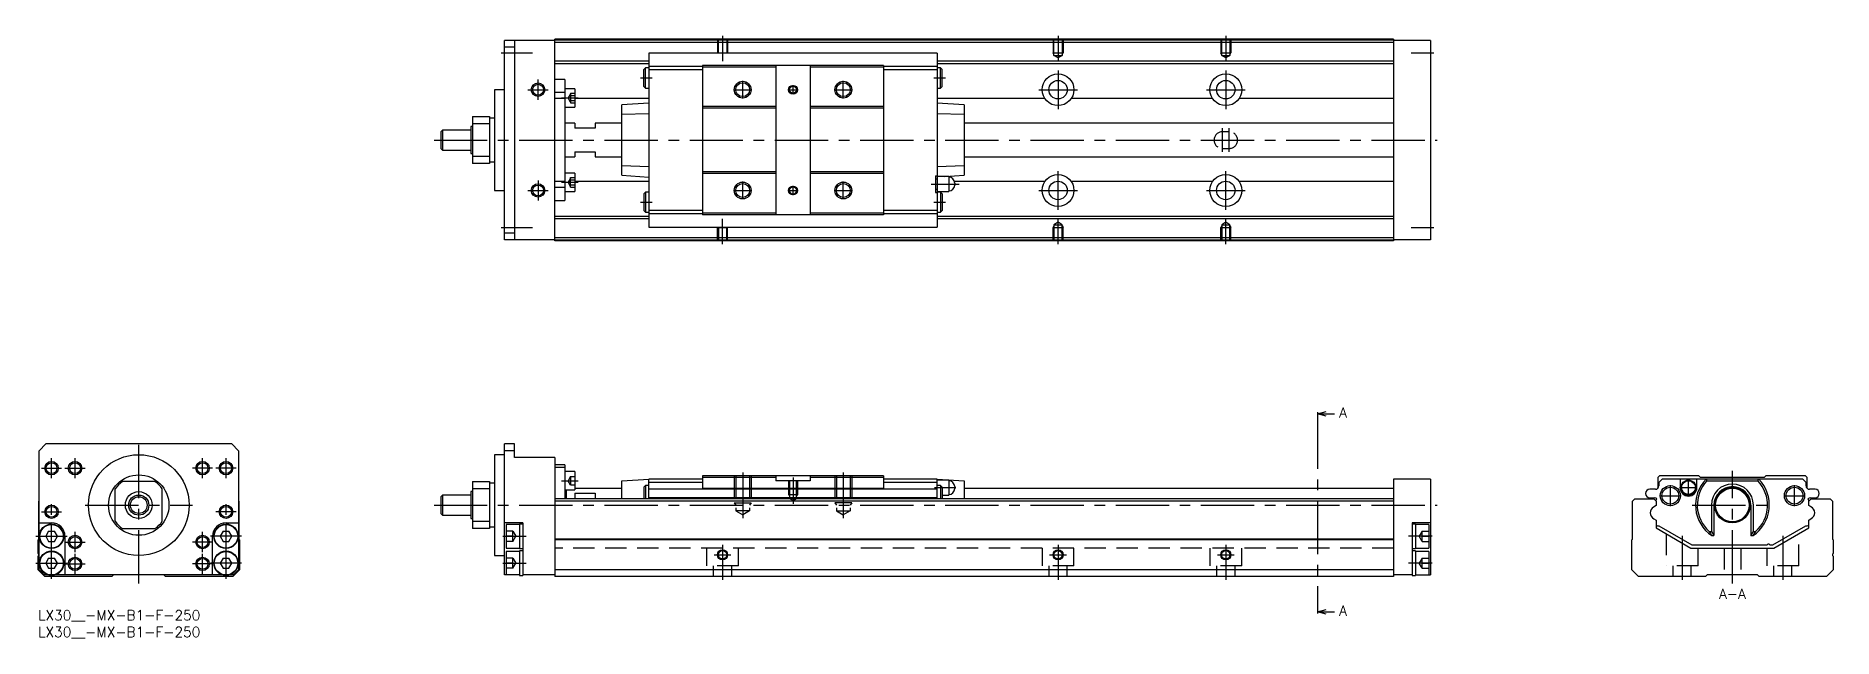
# Model space of a CAD drawing. Extents: x -1 to 535, y -8 to 171.
import ezdxf

# ---------------------------------------------------------------- set-up
doc = ezdxf.new("R2010")
doc.units = 0
doc.header["$LTSCALE"] = 0.5
doc.linetypes.add('CENTER', pattern=[50.8, 31.75, -6.35, 6.35, -6.35])
doc.linetypes.add('DASHED', pattern=[19.05, 12.7, -6.35])
for name, color, linetype in [('MSM_CENTER', 1, 'CENTER'), ('MSM_CONTINUOUS', 7, 'CONTINUOUS'), ('MSM_DASHED', 4, 'DASHED'), ('MSM_NARROW', 5, 'CONTINUOUS'), ('MSM_PART_NUMBER', 7, 'CONTINUOUS')]:
    doc.layers.add(name, color=color, linetype=linetype)
doc.styles.get("Standard").update_dxf_attribs({"font": 'txt.shx', "height": 3, "bigfont": 'bigfont.shx'})

# ---------------------------------------------------------------- blocks, each defined once
blk = doc.blocks.new('*U2')
at = {"layer": 'MSM_PART_NUMBER'}
blk.add_text('LX30__-MX-B1-F-250', height=3, dxfattribs=at).set_placement((0, -3))
blk = doc.blocks.new('*U3')
at = {"layer": 'MSM_PART_NUMBER'}
blk.add_text('LX30__-MX-B1-F-250', height=3, dxfattribs=at).set_placement((0, -8))

msp = doc.modelspace()

# ---------------------------------------------------------------- linework, layer by layer
at = {"layer": 'MSM_CENTER'}
for p, q in [((204, 171), (204, 163.49)), ((304, 171), (304, 163.49)), ((354, 171), (354, 163.49)), ((138, 166), (147.4, 166)), ((304, 160.75), (304, 149.25)), ((354, 160.75), (354, 149.25)), ((409.25, 166), (416, 166)), ((149, 152), (149, 158)), ((179.5, 158.5), (183, 158.5)), ((210, 152.37), (210, 157.62)), ((225, 153.63), (225, 156.36)), ((240, 152.37), (240, 157.62)), ((267, 158.5), (270.5, 158.5)), ((146, 155), (152, 155)), ((156, 152.55), (161, 152.55)), ((207.38, 155), (212.63, 155)), ((223.64, 155), (226.37, 155)), ((237.38, 155), (242.63, 155)), ((298.25, 155), (309.75, 155)), ((348.25, 155), (359.75, 155)), ((118, 140), (417, 140)), ((353, 136.5), (353, 143.5)), ((355, 136.5), (355, 143.5)), ((304, 119.25), (304, 130.75)), ((354, 119.25), (354, 130.75)), ((146, 125), (152, 125)), ((149, 128), (149, 122)), ((156, 127.44), (161, 127.44)), ((207.38, 125), (212.63, 125)), ((210, 122.37), (210, 127.62)), ((223.64, 125), (226.37, 125)), ((225, 123.63), (225, 126.36)), ((237.38, 125), (242.63, 125)), ((240, 122.37), (240, 127.62)), ((266.22, 126.9), (274.49, 126.9)), ((298.25, 125), (309.75, 125)), ((348.25, 125), (359.75, 125)), ((179.5, 121.5), (183, 121.5)), ((267, 121.5), (270.5, 121.5)), ((138, 114), (147.4, 114)), ((204, 109), (204, 116.51)), ((304, 109), (304, 116.51)), ((354, 109), (354, 116.51)), ((409.25, 114), (416, 114)), ((381.38, 58), (381.38, 0)), ((30, 8), (30, 51.5)), ((4, 39.3), (4, 45.3)), ((11, 39.3), (11, 45.3)), ((49, 39.3), (49, 45.3)), ((56, 39.3), (56, 45.3)), ((1, 42.3), (7, 42.3)), ((8, 42.3), (14, 42.3)), ((52, 42.3), (46, 42.3)), ((59, 42.3), (53, 42.3)), ((156, 38.55), (161, 38.55)), ((210, 41), (210, 27.41)), ((225, 39.5), (225, 31.69)), ((240, 41), (240, 27.41)), ((491.9, 33.88), (491.9, 39.12)), ((505, 8), (505, 41.5)), ((4, 9.35), (4, 32.3)), ((56, 9.35), (56, 32.3)), ((267.22, 36.5), (273.49, 36.5)), ((483.35, 34.1), (489.65, 34.1)), ((486.5, 30.95), (486.5, 37.25)), ((489.27, 36.5), (494.52, 36.5)), ((520.35, 34.1), (526.65, 34.1)), ((523.5, 30.95), (523.5, 37.25)), ((1, 29.3), (7, 29.3)), ((14, 31.3), (46, 31.3)), ((59, 29.3), (53, 29.3)), ((118, 31.3), (417, 31.3)), ((493, 31.3), (517, 31.3)), ((-0.65, 22), (8.65, 22)), ((11, 17.3), (11, 23.3)), ((49, 17.3), (49, 23.3)), ((60.65, 22), (51.35, 22)), ((138.5, 22), (145.5, 22)), ((415.5, 22), (408.5, 22)), ((490, 22.18), (490, 9)), ((520, 22.18), (520, 9)), ((8, 20.3), (14, 20.3)), ((11, 10.8), (11, 16.8)), ((52, 20.3), (46, 20.3)), ((49, 10.8), (49, 16.8)), ((201.5, 16.5), (206.5, 16.5)), ((204, 19.5), (204, 9)), ((301.5, 16.5), (306.5, 16.5)), ((304, 19.5), (304, 9)), ((351.5, 16.5), (356.5, 16.5)), ((354, 19.5), (354, 9)), ((-0.65, 14), (8.65, 14)), ((8, 13.8), (14, 13.8)), ((52, 13.8), (46, 13.8)), ((60.65, 14), (51.35, 14)), ((138.5, 14), (145.5, 14)), ((415.5, 14), (408.5, 14))]:
    msp.add_line(p, q, dxfattribs=at)
at = {"layer": 'MSM_CONTINUOUS'}
for p, q in [((154, 169.7), (139, 169.7)), ((139, 110.3), (139, 169.7)), ((142, 167.7), (139, 167.7)), ((142, 169.7), (142, 110.3)), ((404, 170), (154, 170)), ((154, 110), (154, 170)), ((404, 169.8), (154, 169.8)), ((404, 169.1), (154, 169.1)), ((404, 170), (404, 110)), ((415, 169.7), (404, 169.7)), ((415, 169.7), (415, 110.3)), ((182, 163.45), (154, 163.45)), ((182, 162.75), (154, 162.75)), ((181, 161.5), (180.5, 161)), ((180.5, 156), (180.5, 161)), ((182, 161.5), (181, 161.5)), ((181, 155.5), (181, 161.5)), ((268, 165.9), (182, 165.9)), ((182, 165.9), (182, 114.1)), ((198, 161.95), (182, 161.95)), ((198, 160.95), (182, 160.95)), ((252, 162.25), (198, 162.25)), ((198, 162.25), (198, 117.75)), ((219.9, 161.75), (198, 161.75)), ((219.9, 162.25), (219.9, 117.75)), ((230.1, 162.25), (230.1, 117.75)), ((252, 161.75), (230.1, 161.75)), ((252, 162.25), (252, 117.75)), ((268, 161.95), (252, 161.95)), ((268, 160.95), (252, 160.95)), ((268, 165.9), (268, 114.1)), ((404, 163.45), (268, 163.45)), ((404, 162.75), (268, 162.75)), ((269, 161.5), (268, 161.5)), ((269.5, 161), (269, 161.5)), ((269, 155.5), (269, 161.5)), ((269.5, 156), (269.5, 161)), ((157, 158), (154, 158)), ((157, 158), (157, 122)), ((180.5, 156), (181, 155.5)), ((181, 155.5), (182, 155.5)), ((268, 155.5), (269, 155.5)), ((269, 155.5), (269.5, 156)), ((136, 155), (136, 125)), ((139, 155), (136, 155)), ((157, 154.13), (154, 154.13)), ((157, 152.38), (154, 152.38)), ((160, 155.3), (157, 155.3)), ((160, 155.3), (160, 149.8)), ((182, 152.36), (160, 152.36)), ((182, 151), (174, 150.47)), ((174, 129.53), (174, 150.47)), ((219.9, 150), (198, 150)), ((252, 150), (230.1, 150)), ((300.05, 152.36), (268, 152.36)), ((276, 150.47), (268, 151)), ((276, 150.47), (276, 129.53)), ((350.05, 152.36), (307.95, 152.36)), ((404, 152.36), (357.95, 152.36)), ((129.5, 147), (134.5, 147)), ((129.5, 147), (129.5, 133)), ((134.5, 144.82), (129.5, 144.82)), ((134.5, 147), (134.5, 133)), ((136, 146.5), (134.5, 146.5)), ((157, 149.8), (160, 149.8)), ((160, 145), (157, 145)), ((160, 145), (160, 143.5)), ((166, 145), (166, 143.5)), ((174, 145), (166, 145)), ((182, 147.86), (174, 147.6)), ((219.9, 149.5), (198, 149.5)), ((252, 149.5), (230.1, 149.5)), ((276, 147.6), (268, 147.86)), ((404, 145), (276, 145)), ((120.5, 143), (120, 142.5)), ((120, 142.5), (120, 137.5)), ((120.5, 143), (120.5, 137)), ((129, 143), (120.5, 143)), ((129, 144), (129, 136)), ((129.5, 144), (129, 144)), ((166, 143.5), (160, 143.5)), ((120, 137.5), (120.5, 137)), ((120.5, 137), (129, 137)), ((129, 136), (129.5, 136)), ((129.5, 135.18), (134.5, 135.18)), ((157, 135), (160, 135)), ((160, 136.5), (166, 136.5)), ((160, 136.5), (160, 135)), ((166, 136.5), (166, 135)), ((166, 135), (174, 135)), ((276, 135), (404, 135)), ((134.5, 133), (129.5, 133)), ((134.5, 133.5), (136, 133.5)), ((160, 130.19), (157, 130.19)), ((160, 130.19), (160, 124.69)), ((174, 132.4), (182, 132.14)), ((174, 129.53), (182, 129)), ((219.9, 130.5), (198, 130.5)), ((219.9, 130), (198, 130)), ((252, 130.5), (230.1, 130.5)), ((252, 130), (230.1, 130)), ((267.5, 129.4), (267.5, 124.4)), ((267.5, 129.4), (268, 129.4)), ((268, 132.14), (276, 132.4)), ((271.45, 129.15), (268, 129.15)), ((270.26, 129.15), (276, 129.53)), ((271.45, 129.15), (271.45, 124.65)), ((136, 125), (139, 125)), ((157, 127.62), (154, 127.62)), ((157, 125.87), (154, 125.87)), ((157, 124.69), (160, 124.69)), ((182, 127.64), (160, 127.64)), ((181, 124.5), (180.5, 124)), ((180.5, 124), (180.5, 119)), ((181, 124.5), (181, 118.5)), ((182, 124.5), (181, 124.5)), ((268, 128.4), (267.5, 128.4)), ((267.5, 125.4), (268, 125.4)), ((267.5, 124.4), (268, 124.4)), ((268, 124.65), (271.45, 124.65)), ((269, 124.5), (268, 124.5)), ((269, 124.5), (269, 118.5)), ((269.5, 124), (269, 124.5)), ((269.5, 124), (269.5, 119)), ((300.05, 127.64), (273.14, 127.64)), ((273.2, 127.2), (273.2, 126.6)), ((350.05, 127.64), (307.95, 127.64)), ((404, 127.64), (357.95, 127.64)), ((154, 122), (157, 122)), ((180.5, 119), (181, 118.5)), ((181, 118.5), (182, 118.5)), ((198, 119.05), (182, 119.05)), ((198, 118.05), (182, 118.05)), ((219.9, 118.25), (198, 118.25)), ((252, 118.25), (230.1, 118.25)), ((268, 119.05), (252, 119.05)), ((268, 118.05), (252, 118.05)), ((268, 118.5), (269, 118.5)), ((269, 118.5), (269.5, 119)), ((182, 117.25), (154, 117.25)), ((182, 116.55), (154, 116.55)), ((182, 114.1), (268, 114.1)), ((252, 117.75), (198, 117.75)), ((404, 117.25), (268, 117.25)), ((404, 116.55), (268, 116.55)), ((142, 112.3), (139, 112.3)), ((154, 110.3), (139, 110.3)), ((404, 110.9), (154, 110.9)), ((404, 110.2), (154, 110.2)), ((404, 110), (154, 110)), ((415, 110.3), (404, 110.3)), ((381.38, 58.5), (383.88, 59.17)), ((381.38, 59), (381.38, 58)), ((383.88, 57.83), (381.38, 58.5)), ((381.38, 58.5), (386.38, 58.5)), ((2.3, 49.5), (0.3, 47.5)), ((57.7, 49.5), (2.3, 49.5)), ((59.7, 47.5), (57.7, 49.5)), ((139, 10.5), (139, 49.5)), ((142, 49.5), (139, 49.5)), ((142, 45.5), (142, 49.5)), ((0.3, 12), (0.3, 47.5)), ((59.7, 47.5), (59.7, 12)), ((139, 46.3), (136, 46.3)), ((136, 46.3), (136, 16.3)), ((142, 47.5), (139, 47.5)), ((154, 45.5), (142, 45.5)), ((154, 45.5), (154, 10)), ((157, 43.3), (154, 43.3)), ((157, 43.3), (157, 33.2)), ((34.82, 38.3), (25.18, 38.3)), ((129.5, 38.3), (134.5, 38.3)), ((129.5, 38.3), (129.5, 24.3)), ((134.5, 38.3), (134.5, 24.3)), ((136, 37.8), (134.5, 37.8)), ((157, 42.45), (154, 42.45)), ((160, 41.3), (157, 41.3)), ((160, 41.3), (160, 35.8)), ((174, 38.5), (182, 39)), ((174, 33.2), (174, 38.5)), ((198, 39), (182, 39)), ((182, 33.2), (182, 39)), ((198, 38), (182, 38)), ((198, 40), (198, 36.29)), ((252, 40), (198, 40)), ((219.9, 39.5), (198, 39.5)), ((219.9, 40), (219.9, 38.5)), ((230.1, 38.5), (219.9, 38.5)), ((230.1, 40), (230.1, 38.5)), ((252, 39.5), (230.1, 39.5)), ((252, 40), (252, 36.29)), ((268, 39), (252, 39)), ((268, 38), (252, 38)), ((268, 39), (276, 38.5)), ((268, 33.2), (268, 39)), ((271.45, 38.75), (268, 38.75)), ((271.45, 38.75), (271.45, 34.25)), ((276, 38.5), (276, 33.2)), ((404, 39), (404, 10)), ((415, 39), (404, 39)), ((415, 39), (415, 10.5)), ((483.25, 40), (482.75, 39.5)), ((482.75, 39.5), (482.75, 36.29)), ((484.05, 39), (483.05, 38)), ((483.05, 38), (483.05, 37)), ((495, 40), (483.25, 40)), ((525.95, 39), (484.05, 39)), ((489.4, 39), (489.4, 36.5)), ((494.4, 36.5), (494.4, 39)), ((495.5, 39.5), (495, 40)), ((514.5, 39.5), (495.5, 39.5)), ((497.14, 39), (497.4, 38.5)), ((497.4, 38.5), (512.6, 38.5)), ((512.6, 38.5), (512.86, 39)), ((515, 40), (514.5, 39.5)), ((526.75, 40), (515, 40)), ((526.95, 38), (525.95, 39)), ((527.25, 39.5), (526.75, 40)), ((526.95, 37), (526.95, 38)), ((527.25, 36.29), (527.25, 39.5)), ((0.2, 32.5), (0.3, 32.6)), ((0.2, 21.2), (0.2, 32.5)), ((23, 26.48), (23, 36.12)), ((37, 26.48), (37, 36.12)), ((59.7, 32.6), (59.8, 32.5)), ((59.8, 32.5), (59.8, 21.2)), ((120.5, 34.3), (120, 33.8)), ((120, 33.8), (120, 28.8)), ((129, 34.3), (120.5, 34.3)), ((120.5, 34.3), (120.5, 28.3)), ((129.5, 35.3), (129, 35.3)), ((129, 35.3), (129, 27.3)), ((134.5, 36.12), (129.5, 36.12)), ((404, 33.2), (154, 33.2)), ((404, 32.5), (154, 32.5)), ((157, 35.8), (160, 35.8)), ((157.5, 33.2), (157.5, 35.8)), ((160, 36.3), (174, 36.3)), ((160, 34.87), (166, 34.87)), ((160, 34.87), (160, 33.2)), ((166, 34.87), (166, 33.2)), ((181, 37.1), (180.5, 36.6)), ((180.5, 36.6), (180.5, 33.2)), ((182, 37.1), (181, 37.1)), ((181, 37.1), (181, 33.2)), ((268, 36), (182, 36)), ((268, 33.5), (182, 33.5)), ((252, 36.29), (198, 36.29)), ((269, 37.1), (268, 37.1)), ((269.5, 36.6), (269, 37.1)), ((269, 37.1), (269, 33.2)), ((269.5, 36.6), (269.5, 33.2)), ((269.5, 34.25), (271.45, 34.25)), ((273.2, 36.8), (273.2, 36.2)), ((276, 36.3), (404, 36.3)), ((475.2, 32.5), (475.9, 33.2)), ((475.2, 21.2), (475.2, 32.5)), ((475.9, 33.2), (481.55, 33.2)), ((482.05, 36), (480.35, 36)), ((480.35, 33.5), (481.75, 33.5)), ((481.55, 33.2), (482.25, 32.5)), ((482.2, 32.7), (482.2, 32.55)), ((482.25, 32.5), (482.25, 31.15)), ((527.75, 32.5), (528.45, 33.2)), ((527.75, 32.5), (528.45, 33.2)), ((527.75, 32.5), (527.8, 32.55)), ((527.75, 31.15), (527.75, 32.5)), ((527.75, 31.15), (527.75, 32.5)), ((527.8, 32.55), (527.8, 32.7)), ((529.65, 36), (527.95, 36)), ((528.25, 33.5), (529.65, 33.5)), ((528.45, 33.2), (534.1, 33.2)), ((534.1, 33.2), (534.8, 32.5)), ((534.8, 32.5), (534.8, 21.2)), ((120, 28.8), (120.5, 28.3)), ((120.5, 28.3), (129, 28.3)), ((129, 27.3), (129.5, 27.3)), ((482.25, 31.15), (481.5, 30.72)), ((481.6, 27.22), (482.25, 26.85)), ((482.25, 26.85), (482.25, 24.5)), ((498.74, 31.3), (498.74, 23.45)), ((499.5, 31.3), (499.5, 22.2)), ((510.5, 31.3), (510.5, 22.2)), ((511.26, 23.45), (511.26, 31.3)), ((528.4, 30.78), (527.75, 31.15)), ((528.4, 30.78), (527.75, 31.15)), ((527.75, 26.85), (528.5, 27.28)), ((527.75, 26.85), (528.5, 27.28)), ((527.75, 25.45), (527.75, 26.85)), ((527.75, 24.5), (527.75, 26.85)), ((0.3, 26), (4, 26)), ((3.13, 23.5), (2.27, 22)), ((2.27, 22), (3.13, 20.5)), ((3.13, 23.5), (4.87, 23.5)), ((5.73, 22), (4.87, 23.5)), ((4.87, 20.5), (5.73, 22)), ((8, 22), (8, 10.5)), ((25.18, 24.3), (34.82, 24.3)), ((52, 10.5), (52, 22)), ((55.13, 23.5), (54.27, 22)), ((54.27, 22), (55.13, 20.5)), ((55.13, 23.5), (56.87, 23.5)), ((56, 26), (59.7, 26)), ((57.73, 22), (56.87, 23.5)), ((56.87, 20.5), (57.73, 22)), ((129.5, 26.48), (134.5, 26.48)), ((134.5, 24.3), (129.5, 24.3)), ((134.5, 24.8), (136, 24.8)), ((144.5, 26), (139, 26)), ((143.5, 25.5), (139.5, 25.5)), ((139.5, 25.5), (139.5, 18.5)), ((144.5, 25.65), (143.5, 25.65)), ((143.5, 25.65), (143.5, 18.35)), ((144.5, 26), (144.5, 10.35)), ((415, 26), (409.5, 26)), ((409.5, 26), (409.5, 10.35)), ((410.5, 25.65), (409.5, 25.65)), ((410.5, 25.65), (410.5, 18.35)), ((414.5, 25.5), (410.5, 25.5)), ((414.5, 25.5), (414.5, 18.5)), ((482.25, 24.5), (492.64, 18.5)), ((482.7, 25.16), (483.1, 25.16)), ((483.1, 25.16), (492.91, 19.5)), ((498.07, 23.45), (498.74, 23.45)), ((498.74, 23.45), (499.5, 22.2)), ((498.82, 22.2), (499.5, 22.2)), ((510.5, 22.2), (511.26, 23.45)), ((510.5, 22.2), (511.18, 22.2)), ((511.26, 23.45), (511.93, 23.45)), ((517.09, 19.5), (526.9, 25.16)), ((517.36, 18.5), (527.75, 24.5)), ((526.9, 25.16), (527.3, 25.16)), ((0, 21), (0.2, 21.2)), ((0, 16.9), (0, 21)), ((0, 12), (0, 16.1)), ((3.13, 20.5), (4.87, 20.5)), ((55.13, 20.5), (56.87, 20.5)), ((59.8, 21.2), (60, 21)), ((60, 21), (60, 12)), ((136, 16.3), (139, 16.3)), ((139.5, 18.5), (143.5, 18.5)), ((143.5, 17.5), (139.5, 17.5)), ((139.5, 17.5), (139.5, 10.5)), ((143.5, 18.35), (144.5, 18.35)), ((144.5, 17.65), (143.5, 17.65)), ((143.5, 17.65), (143.5, 10.35)), ((404, 21.2), (154, 21.2)), ((404, 21), (154, 21)), ((409.5, 18.35), (410.5, 18.35)), ((410.5, 17.65), (409.5, 17.65)), ((410.5, 18.5), (414.5, 18.5)), ((410.5, 17.65), (410.5, 10.35)), ((414.5, 17.5), (410.5, 17.5)), ((414.5, 17.5), (414.5, 10.5)), ((475, 21), (475.2, 21.2)), ((475, 12), (475, 21)), ((492.64, 18.5), (517.36, 18.5)), ((492.91, 19.5), (515.35, 19.5)), ((516.15, 19.5), (517.09, 19.5)), ((534.8, 21.2), (535, 21)), ((535, 21), (535, 16.9)), ((535, 16.1), (535, 12)), ((2, 10), (0, 12)), ((1.8, 10.5), (0.3, 12)), ((3.13, 15.5), (2.27, 14)), ((2.27, 14), (3.13, 12.5)), ((3.13, 15.5), (4.87, 15.5)), ((3.13, 12.5), (4.87, 12.5)), ((5.73, 14), (4.87, 15.5)), ((4.87, 12.5), (5.73, 14)), ((55.13, 15.5), (54.27, 14)), ((54.27, 14), (55.13, 12.5)), ((55.13, 15.5), (56.87, 15.5)), ((55.13, 12.5), (56.87, 12.5)), ((57.73, 14), (56.87, 15.5)), ((56.87, 12.5), (57.73, 14)), ((60, 12), (58, 10)), ((59.7, 12), (58.2, 10.5)), ((404, 12), (154, 12)), ((477, 10), (475, 12)), ((535, 12), (533, 10)), ((2.96, 10.5), (1.8, 10.5)), ((22, 10), (2, 10)), ((54.96, 10.5), (5.04, 10.5)), ((22.5, 10.5), (22, 10)), ((38, 10), (37.5, 10.5)), ((58, 10), (38, 10)), ((58.2, 10.5), (57.04, 10.5)), ((143.5, 10.5), (139, 10.5)), ((143.5, 10.35), (144.5, 10.35)), ((154, 10.5), (144.5, 10.5)), ((404, 10), (154, 10)), ((409.5, 10.5), (404, 10.5)), ((409.5, 10.35), (410.5, 10.35)), ((410.5, 10.5), (415, 10.5)), ((497, 10), (477, 10)), ((497.5, 10.5), (497, 10)), ((512.5, 10.5), (497.5, 10.5)), ((513, 10), (512.5, 10.5)), ((533, 10), (513, 10)), ((381.38, -0.5), (383.88, 0.17)), ((381.38, 0), (381.38, -1)), ((383.88, -1.17), (381.38, -0.5)), ((381.38, -0.5), (386.38, -0.5))]:
    msp.add_line(p, q, dxfattribs=at)
for centre, radius in [((149, 155), 1.62), ((210, 155), 2.07), ((225, 155), 1.06), ((240, 155), 2.07), ((304, 155), 4.75), ((304, 155), 2.75), ((354, 155), 4.75), ((354, 155), 2.75), ((304, 125), 4.75), ((354, 125), 4.75), ((149, 125), 1.62), ((210, 125), 2.07), ((225, 125), 1.06), ((240, 125), 2.07), ((304, 125), 2.75), ((354, 125), 2.75), ((4, 42.3), 1.62), ((11, 42.3), 1.62), ((30, 31.3), 15), ((49, 42.3), 1.62), ((56, 42.3), 1.62), ((30, 31.3), 9), ((491.9, 36.5), 2.25), ((491.9, 36.5), 2.05), ((30, 31.3), 4), ((30, 31.3), 3), ((30, 31.3), 2.5), ((486.5, 34.1), 3), ((486.5, 34.1), 2.5), ((505, 31.3), 5.3), ((505, 31.3), 5), ((523.5, 34.1), 3), ((523.5, 34.1), 2.5), ((4, 29.3), 1.62), ((56, 29.3), 1.62), ((4, 22), 3.65), ((4, 22), 3.5), ((11, 20.3), 1.62), ((49, 20.3), 1.62), ((56, 22), 3.65), ((56, 22), 3.5), ((4, 14), 3.65), ((4, 14), 3.5), ((56, 14), 3.65), ((56, 14), 3.5), ((204, 16.5), 1.23), ((304, 16.5), 1.23), ((354, 16.5), 1.23), ((11, 13.8), 1.62), ((49, 13.8), 1.62)]:
    msp.add_circle(centre, radius, dxfattribs=at)
for centre, radius, start, end in [((271.45, 127.2), 1.75, 0, 90), ((271.45, 126.6), 1.75, 270, 0), ((30, 31.3), 8.5, 124.5603, 145.4397), ((30, 31.3), 8.5, 34.5603, 55.4397), ((271.45, 36.8), 1.75, 0, 90), ((505, 31.3), 11, 135.573, 235.8196), ((505, 31.3), 10.47, 136.5713, 228.5552), ((505, 31.3), 6.26, 0, 180), ((505, 31.3), 11, 304.1804, 44.427), ((505, 31.3), 10.47, 311.4448, 43.4287), ((271.45, 36.2), 1.75, 270, 0), ((480.35, 34.75), 1.25, 90, 270), ((481.75, 32.5), 1, 41.234, 90), ((482.05, 37), 1, 270, 0), ((482.7, 32.7), 0.5, 113.3254, 180), ((491.9, 36.5), 2.5, 180, 0), ((505, 31.3), 5.5, 0, 180), ((527.95, 37), 1, 180, 270), ((528.25, 32.5), 1, 90, 138.766), ((527.3, 32.7), 0.5, 0, 66.6746), ((529.65, 34.75), 1.25, 270, 90), ((482.65, 28.85), 2.2, 121.4553, 176.019), ((482.65, 29.15), 2.2, 183.981, 241.4552), ((527.35, 28.85), 2.2, 3.981, 61.4552), ((527.35, 29.15), 2.2, 301.4553, 356.019), ((4, 22), 4, 0, 90), ((30, 31.3), 8.5, 214.5603, 235.4397), ((30, 31.3), 8.5, 304.5603, 325.4397), ((56, 22), 4, 90, 180), ((482.7, 25.66), 0.5, 205.8419, 270), ((506, 27.35), 8.83, 206.1475, 215.6253), ((504, 27.35), 8.84, 324.3755, 333.8517), ((527.3, 25.66), 0.5, 270, 334.1581), ((-0.3, 16.5), 0.5, 306.8699, 53.1301), ((515.75, 19.2), 0.5, 36.8699, 143.1301), ((535.3, 16.5), 0.5, 126.8699, 233.1301), ((2.3, 12.5), 2, 216.8699, 233.1301), ((57.7, 12.5), 2, 306.8699, 323.1301)]:
    msp.add_arc(centre, radius, start, end, dxfattribs=at)
at = {"layer": 'MSM_DASHED'}
for p, q in [((202.5, 170), (202.5, 166)), ((202.77, 165.9), (202.77, 170)), ((205.23, 170), (205.23, 165.9)), ((205.5, 170), (205.5, 166)), ((302.5, 170), (302.5, 166)), ((302.77, 165.2), (302.77, 170)), ((305.23, 170), (305.23, 165.2)), ((305.5, 170), (305.5, 166)), ((352.5, 170), (352.5, 166)), ((352.77, 165.2), (352.77, 170)), ((355.23, 170), (355.23, 165.2)), ((355.5, 170), (355.5, 166)), ((202.56, 165.9), (202.5, 166)), ((202.5, 166), (205.5, 166)), ((205.44, 165.9), (205.5, 166)), ((302.77, 165.53), (302.5, 166)), ((302.5, 166), (305.5, 166)), ((302.77, 165.2), (305.23, 165.2)), ((304, 164.49), (302.77, 165.2)), ((305.23, 165.2), (304, 164.49)), ((305.23, 165.53), (305.5, 166)), ((352.77, 165.53), (352.5, 166)), ((352.5, 166), (355.5, 166)), ((352.77, 165.2), (355.23, 165.2)), ((354, 164.49), (352.77, 165.2)), ((355.23, 165.2), (354, 164.49)), ((355.23, 165.53), (355.5, 166)), ((158.7, 153.8), (157.98, 152.55)), ((158.7, 151.3), (157.98, 152.55)), ((158.7, 154), (160, 154)), ((158.7, 154), (158.7, 151.11)), ((158.7, 153.28), (160, 153.28)), ((158.7, 151.83), (160, 151.83)), ((158.7, 151.11), (160, 151.11)), ((355, 142.5), (353, 142.5)), ((353, 137.5), (355, 137.5)), ((158.7, 128.69), (157.98, 127.44)), ((158.7, 128.89), (160, 128.89)), ((158.7, 126), (158.7, 128.89)), ((158.7, 126.19), (157.98, 127.44)), ((158.7, 128.17), (160, 128.17)), ((158.7, 126.72), (160, 126.72)), ((158.7, 126), (160, 126)), ((202.56, 114.1), (202.5, 114)), ((202.5, 110), (202.5, 114)), ((202.5, 114), (205.5, 114)), ((202.77, 114.1), (202.77, 110)), ((205.23, 110), (205.23, 114.1)), ((205.44, 114.1), (205.5, 114)), ((205.5, 110), (205.5, 114)), ((302.77, 114.47), (302.5, 114)), ((302.5, 110), (302.5, 114)), ((302.5, 114), (305.5, 114)), ((304, 115.51), (302.77, 114.8)), ((302.77, 114.8), (302.77, 110)), ((302.77, 114.8), (305.23, 114.8)), ((305.23, 114.8), (304, 115.51)), ((305.23, 110), (305.23, 114.8)), ((305.23, 114.47), (305.5, 114)), ((305.5, 110), (305.5, 114)), ((352.77, 114.47), (352.5, 114)), ((352.5, 110), (352.5, 114)), ((352.5, 114), (355.5, 114)), ((354, 115.51), (352.77, 114.8)), ((352.77, 114.8), (352.77, 110)), ((352.77, 114.8), (355.23, 114.8)), ((355.23, 114.8), (354, 115.51)), ((355.23, 110), (355.23, 114.8)), ((355.23, 114.47), (355.5, 114)), ((355.5, 110), (355.5, 114)), ((158.7, 39.8), (157.98, 38.55)), ((158.7, 37.3), (157.98, 38.55)), ((158.7, 39.8), (160, 39.8)), ((158.7, 39.8), (158.7, 37.3)), ((158.7, 38.55), (160, 38.55)), ((207.5, 40), (207.5, 32)), ((207.93, 40), (207.93, 29.6)), ((212.07, 40), (212.07, 29.6)), ((212.5, 40), (212.5, 32)), ((223.7, 38.5), (223.7, 34.5)), ((223.94, 38.5), (223.94, 33.3)), ((226.06, 33.3), (226.06, 38.5)), ((226.3, 38.5), (226.3, 34.5)), ((237.5, 40), (237.5, 32)), ((237.93, 40), (237.93, 29.6)), ((242.07, 40), (242.07, 29.6)), ((242.5, 40), (242.5, 32)), ((158.7, 37.3), (160, 37.3)), ((223.7, 34.5), (223.94, 34.08)), ((223.7, 34.5), (226.3, 34.5)), ((223.94, 33.3), (225, 32.69)), ((226.06, 33.3), (223.94, 33.3)), ((225, 32.69), (226.06, 33.3)), ((226.3, 34.5), (226.06, 34.08)), ((207.5, 32), (207.93, 31.25)), ((207.5, 32), (212.5, 32)), ((212.07, 29.6), (207.93, 29.6)), ((207.93, 29.6), (210, 28.41)), ((212.07, 29.6), (210, 28.41)), ((212.5, 32), (212.07, 31.25)), ((242.5, 32), (237.5, 32)), ((237.5, 32), (237.93, 31.25)), ((237.93, 29.6), (242.07, 29.6)), ((237.93, 29.6), (240, 28.41)), ((242.07, 29.6), (240, 28.41)), ((242.5, 32), (242.07, 31.25)), ((141.5, 23.5), (139.5, 23.5)), ((141.5, 22), (139.5, 22)), ((141.5, 20.5), (141.5, 23.5)), ((141.5, 23.5), (142.37, 22)), ((141.5, 20.5), (142.37, 22)), ((412.5, 23.5), (411.63, 22)), ((412.5, 20.5), (411.63, 22)), ((412.5, 20.5), (412.5, 23.5)), ((412.5, 23.5), (414.5, 23.5)), ((412.5, 22), (414.5, 22)), ((485.25, 22.77), (485.25, 13.2)), ((524.75, 13.2), (524.75, 22.77)), ((141.5, 20.5), (139.5, 20.5)), ((404, 18.5), (154, 18.5)), ((199.25, 18.5), (199.25, 13.2)), ((208.75, 13.2), (208.75, 18.5)), ((299.25, 18.5), (299.25, 13.2)), ((308.75, 13.2), (308.75, 18.5)), ((349.25, 18.5), (349.25, 13.2)), ((358.75, 13.2), (358.75, 18.5)), ((412.5, 20.5), (414.5, 20.5)), ((494.75, 13.2), (494.75, 18.5)), ((502.5, 18.5), (502.5, 10.5)), ((507.5, 18.5), (507.5, 10.5)), ((515.25, 18.5), (515.25, 13.2)), ((141.5, 15.5), (139.5, 15.5)), ((141.5, 14), (139.5, 14)), ((141.5, 12.5), (139.5, 12.5)), ((141.5, 12.5), (141.5, 15.5)), ((141.5, 15.5), (142.37, 14)), ((141.5, 12.5), (142.37, 14)), ((208.75, 13.2), (199.25, 13.2)), ((201.25, 13.2), (201.25, 10)), ((206.75, 10), (206.75, 13.2)), ((308.75, 13.2), (299.25, 13.2)), ((301.25, 13.2), (301.25, 10)), ((306.75, 10), (306.75, 13.2)), ((358.75, 13.2), (349.25, 13.2)), ((351.25, 13.2), (351.25, 10)), ((356.75, 10), (356.75, 13.2)), ((412.5, 15.5), (411.63, 14)), ((412.5, 12.5), (411.63, 14)), ((412.5, 12.5), (412.5, 15.5)), ((412.5, 15.5), (414.5, 15.5)), ((412.5, 14), (414.5, 14)), ((412.5, 12.5), (414.5, 12.5)), ((494.75, 13.2), (485.25, 13.2)), ((487.25, 13.2), (487.25, 10)), ((492.75, 10), (492.75, 13.2)), ((524.75, 13.2), (515.25, 13.2)), ((517.25, 13.2), (517.25, 10)), ((522.75, 10), (522.75, 13.2))]:
    msp.add_line(p, q, dxfattribs=at)
for centre, start, end in [((353, 140), 90, 270), ((355, 140), 270, 90)]:
    msp.add_arc(centre, 2.5, start, end, dxfattribs=at)
at = {"layer": 'MSM_NARROW'}
for centre, radius in [((149, 155), 2), ((210, 155), 2.5), ((225, 155), 1.3), ((240, 155), 2.5), ((149, 125), 2), ((210, 125), 2.5), ((225, 125), 1.3), ((240, 125), 2.5), ((4, 42.3), 2), ((11, 42.3), 2), ((49, 42.3), 2), ((56, 42.3), 2), ((4, 29.3), 2), ((56, 29.3), 2), ((11, 20.3), 2), ((49, 20.3), 2), ((204, 16.5), 1.5), ((304, 16.5), 1.5), ((354, 16.5), 1.5), ((11, 13.8), 2), ((49, 13.8), 2)]:
    msp.add_circle(centre, radius, dxfattribs=at)

# ---------------------------------------------------------------- block references
at = {"layer": 'MSM_CONTINUOUS'}
for name in ['*U2', '*U3']:
    msp.add_blockref(name, (0, 0), dxfattribs=at)

# ---------------------------------------------------------------- texts
at = {"layer": 'MSM_PART_NUMBER'}
for s, p in [('A', (387.79, 57.37)), ('A-A', (501.01, 3.36)), ('A', (387.79, -1.63))]:
    msp.add_text(s, height=3, dxfattribs=at).set_placement(p)

doc.saveas('drawing.dxf')
